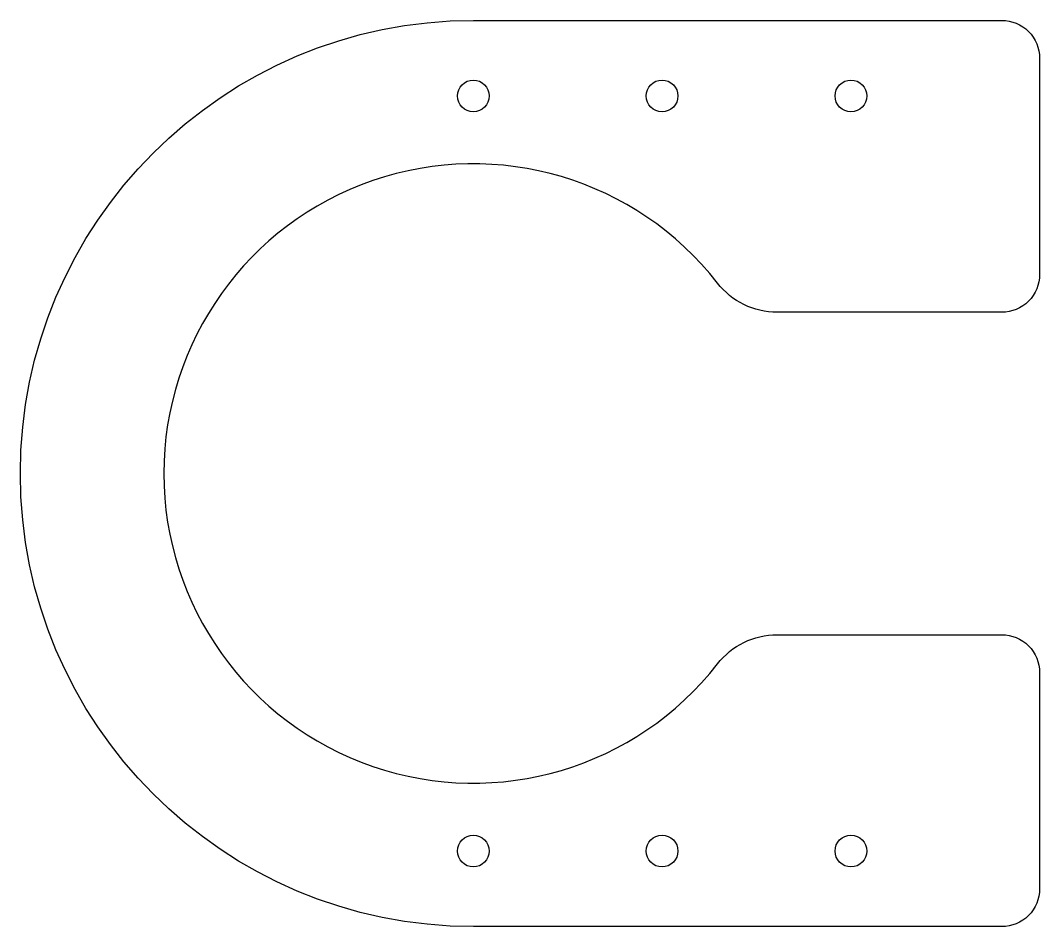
# Model space of a CAD drawing. Header units: millimetres. Extents: x -60 to 75, y -60 to 60.
import ezdxf

# ---------------------------------------------------------------- set-up
doc = ezdxf.new("R2010")
doc.units = ezdxf.units.MM
doc.layers.get('0').update_dxf_attribs({"linetype": 'CONTINUOUS'})

msp = doc.modelspace()

# ---------------------------------------------------------------- linework, layer by layer
msp.add_lwpolyline([(0, 60), (70, 60, -0.414214), (75, 55), (75, 40), (75, 26.35, -0.414214), (70, 21.35), (40.22, 21.35, -0.23116), (32.34, 25.21, 2.90945), (32.34, -25.21, -0.23116), (40.22, -21.35), (70, -21.35, -0.414214), (75, -26.35), (75, -40), (75, -55, -0.414214), (70, -60), (0, -60, -1)], format="xyb", close=True)
for centre in [(0, 50), (0, 50), (25, 50), (25, 50), (50, 50), (50, 50), (0, -50), (0, -50), (25, -50), (25, -50), (50, -50), (50, -50)]:
    msp.add_circle(centre, 2.1)

doc.saveas('drawing.dxf')
